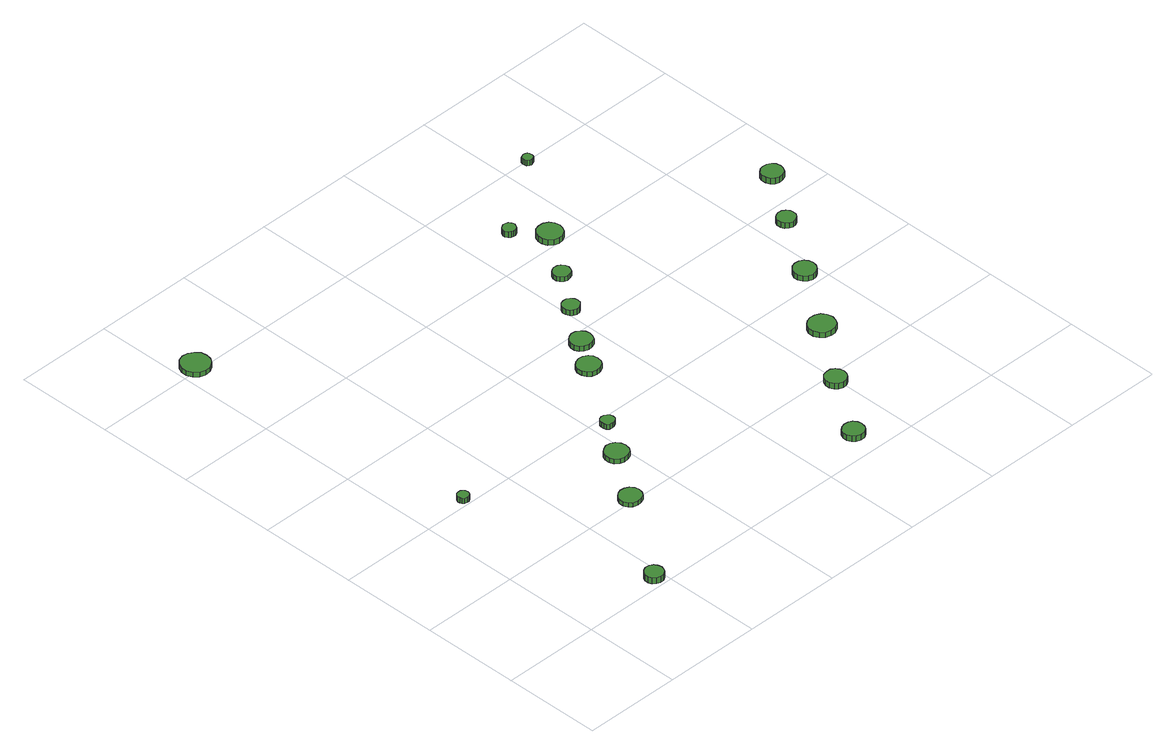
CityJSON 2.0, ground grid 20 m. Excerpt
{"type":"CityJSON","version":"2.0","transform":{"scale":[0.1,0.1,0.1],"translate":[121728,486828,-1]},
"CityObjects":{
"tree1":{"type":"SolitaryVegetationObject","attributes":{"function":"something"},"geometry":[{"type":"MultiSurface","lod":"1","boundaries":[[[0,1,2,3,4,5,6,7,8,9,10,11,12,13,14]],[[15,16,17,18,19,20,21,22,23,24,25,26,27,28,29]],[[0,29,28,1]],[[1,28,27,2]],[[2,27,26,3]],[[3,26,25,4]],[[4,25,24,5]],[[5,24,23,6]],[[6,23,22,7]],[[7,22,21,8]],[[8,21,20,9]],[[9,20,19,10]],[[10,19,18,11]],[[11,18,17,12]],[[12,17,16,13]],[[13,16,15,14]],[[14,15,29,0]]]}]},
"tree2":{"type":"SolitaryVegetationObject","attributes":{"function":"something"},"geometry":[{"type":"MultiSurface","lod":"1","boundaries":[[[30,31,32,33,34,35,36,37,38,39,40,41,42,43,44]],[[45,46,47,48,49,50,51,52,53,54,55,56,57,58,59]],[[30,59,58,31]],[[31,58,57,32]],[[32,57,56,33]],[[33,56,55,34]],[[34,55,54,35]],[[35,54,53,36]],[[36,53,52,37]],[[37,52,51,38]],[[38,51,50,39]],[[39,50,49,40]],[[40,49,48,41]],[[41,48,47,42]],[[42,47,46,43]],[[43,46,45,44]],[[44,45,59,30]]]}]},
"tree3":{"type":"SolitaryVegetationObject","attributes":{"function":"something"},"geometry":[{"type":"MultiSurface","lod":"1","boundaries":[[[60,61,62,63,64,65,66,67,68,69,70,71,72,73,74]],[[75,76,77,78,79,80,81,82,83,84,85,86,87,88,89]],[[60,89,88,61]],[[61,88,87,62]],[[62,87,86,63]],[[63,86,85,64]],[[64,85,84,65]],[[65,84,83,66]],[[66,83,82,67]],[[67,82,81,68]],[[68,81,80,69]],[[69,80,79,70]],[[70,79,78,71]],[[71,78,77,72]],[[72,77,76,73]],[[73,76,75,74]],[[74,75,89,60]]]}]},
"tree4":{"type":"SolitaryVegetationObject","attributes":{"function":"something"},"geometry":[{"type":"MultiSurface","lod":"1","boundaries":[[[90,91,92,93,94,95,96,97,98,99,100,101,102,103,104]],[[105,106,107,108,109,110,111,112,113,114,115,116,117,118,119]],[[90,119,118,91]],[[91,118,117,92]],[[92,117,116,93]],[[93,116,115,94]],[[94,115,114,95]],[[95,114,113,96]],[[96,113,112,97]],[[97,112,111,98]],[[98,111,110,99]],[[99,110,109,100]],[[100,109,108,101]],[[101,108,107,102]],[[102,107,106,103]],[[103,106,105,104]],[[104,105,119,90]]]}]},
"tree5":{"type":"SolitaryVegetationObject","attributes":{"function":"something"},"geometry":[{"type":"MultiSurface","lod":"1","boundaries":[[[120,121,122,123,124,125,126,127,128,129,130,131,132,133,134]],[[135,136,137,138,139,140,141,142,143,144,145,146,147,148,149]],[[120,149,148,121]],[[121,148,147,122]],[[122,147,146,123]],[[123,146,145,124]],[[124,145,144,125]],[[125,144,143,126]],[[126,143,142,127]],[[127,142,141,128]],[[128,141,140,129]],[[129,140,139,130]],[[130,139,138,131]],[[131,138,137,132]],[[132,137,136,133]],[[133,136,135,134]],[[134,135,149,120]]]}]},
"tree6":{"type":"SolitaryVegetationObject","attributes":{"function":"something"},"geometry":[{"type":"MultiSurface","lod":"1","boundaries":[[[150,151,152,153,154,155,156,157,158,159,160,161,162,163,164]],[[165,166,167,168,169,170,171,172,173,174,175,176,177,178,179]],[[150,179,178,151]],[[151,178,177,152]],[[152,177,176,153]],[[153,176,175,154]],[[154,175,174,155]],[[155,174,173,156]],[[156,173,172,157]],[[157,172,171,158]],[[158,171,170,159]],[[159,170,169,160]],[[160,169,168,161]],[[161,168,167,162]],[[162,167,166,163]],[[163,166,165,164]],[[164,165,179,150]]]}]},
"tree7":{"type":"SolitaryVegetationObject","attributes":{"function":"something"},"geometry":[{"type":"MultiSurface","lod":"1","boundaries":[[[180,181,182,183,184,185,186,187,188,189,190,191,192,193,194]],[[195,196,197,198,199,200,201,202,203,204,205,206,207,208,209]],[[180,209,208,181]],[[181,208,207,182]],[[182,207,206,183]],[[183,206,205,184]],[[184,205,204,185]],[[185,204,203,186]],[[186,203,202,187]],[[187,202,201,188]],[[188,201,200,189]],[[189,200,199,190]],[[190,199,198,191]],[[191,198,197,192]],[[192,197,196,193]],[[193,196,195,194]],[[194,195,209,180]]]}]},
"tree8":{"type":"SolitaryVegetationObject","attributes":{"function":"something"},"geometry":[{"type":"MultiSurface","lod":"1","boundaries":[[[210,211,212,213,214,215,216,217,218,219,220,221,222,223,224]],[[225,226,227,228,229,230,231,232,233,234,235,236,237,238,239]],[[210,239,238,211]],[[211,238,237,212]],[[212,237,236,213]],[[213,236,235,214]],[[214,235,234,215]],[[215,234,233,216]],[[216,233,232,217]],[[217,232,231,218]],[[218,231,230,219]],[[219,230,229,220]],[[220,229,228,221]],[[221,228,227,222]],[[222,227,226,223]],[[223,226,225,224]],[[224,225,239,210]]]}]},
"tree9":{"type":"SolitaryVegetationObject","attributes":{"function":"something"},"geometry":[{"type":"MultiSurface","lod":"1","boundaries":[[[240,241,242,243,244,245,246,247,248,249,250,251,252,253,254]],[[255,256,257,258,259,260,261,262,263,264,265,266,267,268,269]],[[240,269,268,241]],[[241,268,267,242]],[[242,267,266,243]],[[243,266,265,244]],[[244,265,264,245]],[[245,264,263,246]],[[246,263,262,247]],[[247,262,261,248]],[[248,261,260,249]],[[249,260,259,250]],[[250,259,258,251]],[[251,258,257,252]],[[252,257,256,253]],[[253,256,255,254]],[[254,255,269,240]]]}]},
"tree10":{"type":"SolitaryVegetationObject","attributes":{"function":"something"},"geometry":[{"type":"MultiSurface","lod":"1","boundaries":[[[270,271,272,273,274,275,276,277,278,279,280,281,282,283,284]],[[285,286,287,288,289,290,291,292,293,294,295,296,297,298,299]],[[270,299,298,271]],[[271,298,297,272]],[[272,297,296,273]],[[273,296,295,274]],[[274,295,294,275]],[[275,294,293,276]],[[276,293,292,277]],[[277,292,291,278]],[[278,291,290,279]],[[279,290,289,280]],[[280,289,288,281]],[[281,288,287,282]],[[282,287,286,283]],[[283,286,285,284]],[[284,285,299,270]]]}]},
"tree11":{"type":"SolitaryVegetationObject","attributes":{"function":"something"},"geometry":[{"type":"MultiSurface","lod":"1","boundaries":[[[300,301,302,303,304,305,306,307,308,309,310,311,312,313,314]],[[315,316,317,318,319,320,321,322,323,324,325,326,327,328,329]],[[300,329,328,301]],[[301,328,327,302]],[[302,327,326,303]],[[303,326,325,304]],[[304,325,324,305]],[[305,324,323,306]],[[306,323,322,307]],[[307,322,321,308]],[[308,321,320,309]],[[309,320,319,310]],[[310,319,318,311]],[[311,318,317,312]],[[312,317,316,313]],[[313,316,315,314]],[[314,315,329,300]]]}]},
"tree12":{"type":"SolitaryVegetationObject","attributes":{"function":"something"},"geometry":[{"type":"MultiSurface","lod":"1","boundaries":[[[330,331,332,333,334,335,336,337,338,339,340,341,342,343,344]],[[345,346,347,348,349,350,351,352,353,354,355,356,357,358,359]],[[330,359,358,331]],[[331,358,357,332]],[[332,357,356,333]],[[333,356,355,334]],[[334,355,354,335]],[[335,354,353,336]],[[336,353,352,337]],[[337,352,351,338]],[[338,351,350,339]],[[339,350,349,340]],[[340,349,348,341]],[[341,348,347,342]],[[342,347,346,343]],[[343,346,345,344]],[[344,345,359,330]]]}]},
"tree13":{"type":"SolitaryVegetationObject","attributes":{"function":"something"},"geometry":[{"type":"MultiSurface","lod":"1","boundaries":[[[360,361,362,363,364,365,366,367,368,369,370,371,372,373,374]],[[375,376,377,378,379,380,381,382,383,384,385,386,387,388,389]],[[360,389,388,361]],[[361,388,387,362]],[[362,387,386,363]],[[363,386,385,364]],[[364,385,384,365]],[[365,384,383,366]],[[366,383,382,367]],[[367,382,381,368]],[[368,381,380,369]],[[369,380,379,370]],[[370,379,378,371]],[[371,378,377,372]],[[372,377,376,373]],[[373,376,375,374]],[[374,375,389,360]]]}]},
"tree14":{"type":"SolitaryVegetationObject","attributes":{"function":"something"},"geometry":[{"type":"MultiSurface","lod":"1","boundaries":[[[390,391,392,393,394,395,396,397,398,399,400,401,402,403,404]],[[405,406,407,408,409,410,411,412,413,414,415,416,417,418,419]],[[390,419,418,391]],[[391,418,417,392]],[[392,417,416,393]],[[393,416,415,394]],[[394,415,414,395]],[[395,414,413,396]],[[396,413,412,397]],[[397,412,411,398]],[[398,411,410,399]],[[399,410,409,400]],[[400,409,408,401]],[[401,408,407,402]],[[402,407,406,403]],[[403,406,405,404]],[[404,405,419,390]]]}]},
"tree15":{"type":"SolitaryVegetationObject","attributes":{"function":"something"},"geometry":[{"type":"MultiSurface","lod":"1","boundaries":[[[420,421,422,423,424,425,426,427,428,429,430,431,432,433,434]],[[435,436,437,438,439,440,441,442,443,444,445,446,447,448,449]],[[420,449,448,421]],[[421,448,447,422]],[[422,447,446,423]],[[423,446,445,424]],[[424,445,444,425]],[[425,444,443,426]],[[426,443,442,427]],[[427,442,441,428]],[[428,441,440,429]],[[429,440,439,430]],[[430,439,438,431]],[[431,438,437,432]],[[432,437,436,433]],[[433,436,435,434]],[[434,435,449,420]]]}]},
"tree16":{"type":"SolitaryVegetationObject","attributes":{"function":"something"},"geometry":[{"type":"MultiSurface","lod":"1","boundaries":[[[450,451,452,453,454,455,456,457,458,459,460,461,462,463,464]],[[465,466,467,468,469,470,471,472,473,474,475,476,477,478,479]],[[450,479,478,451]],[[451,478,477,452]],[[452,477,476,453]],[[453,476,475,454]],[[454,475,474,455]],[[455,474,473,456]],[[456,473,472,457]],[[457,472,471,458]],[[458,471,470,459]],[[459,470,469,460]],[[460,469,468,461]],[[461,468,467,462]],[[462,467,466,463]],[[463,466,465,464]],[[464,465,479,450]]]}]},
"tree17":{"type":"SolitaryVegetationObject","attributes":{"function":"something"},"geometry":[{"type":"MultiSurface","lod":"1","boundaries":[[[480,481,482,483,484,485,486,487,488,489,490,491,492,493,494]],[[495,496,497,498,499,500,501,502,503,504,505,506,507,508,509]],[[480,509,508,481]],[[481,508,507,482]],[[482,507,506,483]],[[483,506,505,484]],[[484,505,504,485]],[[485,504,503,486]],[[486,503,502,487]],[[487,502,501,488]],[[488,501,500,489]],[[489,500,499,490]],[[490,499,498,491]],[[491,498,497,492]],[[492,497,496,493]],[[493,496,495,494]],[[494,495,509,480]]]}]},
"tree18":{"type":"SolitaryVegetationObject","attributes":{"function":"something"},"geometry":[{"type":"MultiSurface","lod":"1","boundaries":[[[510,511,512,513,514,515,516,517,518,519,520,521,522,523,524]],[[525,526,527,528,529,530,531,532,533,534,535,536,537,538,539]],[[510,539,538,511]],[[511,538,537,512]],[[512,537,536,513]],[[513,536,535,514]],[[514,535,534,515]],[[515,534,533,516]],[[516,533,532,517]],[[517,532,531,518]],[[518,531,530,519]],[[519,530,529,520]],[[520,529,528,521]],[[521,528,527,522]],[[522,527,526,523]],[[523,526,525,524]],[[524,525,539,510]]]}]},
"tree19":{"type":"SolitaryVegetationObject","attributes":{"function":"something"},"geometry":[{"type":"MultiSurface","lod":"1","boundaries":[[[540,541,542,543,544,545,546,547,548,549,550,551,552,553,554]],[[555,556,557,558,559,560,561,562,563,564,565,566,567,568,569]],[[540,569,568,541]],[[541,568,567,542]],[[542,567,566,543]],[[543,566,565,544]],[[544,565,564,545]],[[545,564,563,546]],[[546,563,562,547]],[[547,562,561,548]],[[548,561,560,549]],[[549,560,559,550]],[[550,559,558,551]],[[551,558,557,552]],[[552,557,556,553]],[[553,556,555,554]],[[554,555,569,540]]]}]}
},
"vertices":[
[199,22,21],[197,30,21],[193,36,21],[186,40,21],[178,41,21],[171,38,21],[165,33,21],[162,26,21],[162,18,21],[165,11,21],[171,6,21],[178,4,21],[186,4,21],[193,8,21],[197,15,21],[197,15,8],[193,8,8],[186,4,8],[178,4,8],[171,6,8],[165,11,8],[162,18,8],[162,26,8],[165,33,8],[171,38,8],[178,41,8],[186,40,8],[193,36,8],[197,30,8],[199,22,8],
[110,412,21],[109,417,21],[107,420,21],[103,423,21],[98,423,21],[93,422,21],[90,419,21],[88,414,21],[88,410,21],[90,405,21],[93,402,21],[98,401,21],[103,401,21],[107,404,21],[109,407,21],[109,407,9],[107,404,9],[103,401,9],[98,401,9],[93,402,9],[90,405,9],[88,410,9],[88,414,9],[90,419,9],[93,422,9],[98,423,9],[103,423,9],[107,420,9],[109,417,9],[110,412,9],
[64,1009,17],[62,1021,17],[54,1030,17],[44,1036,17],[32,1038,17],[21,1034,17],[12,1026,17],[7,1015,17],[7,1003,17],[12,992,17],[21,984,17],[32,980,17],[44,981,17],[54,987,17],[62,997,17],[62,997,7],[54,987,7],[44,981,7],[32,980,7],[21,984,7],[12,992,7],[7,1003,7],[7,1015,7],[12,1026,7],[21,1034,7],[32,1038,7],[44,1036,7],[54,1030,7],[62,1021,7],[64,1009,7],
[331,207,15],[329,216,15],[323,224,15],[315,228,15],[306,229,15],[297,226,15],[290,220,15],[286,212,15],[286,202,15],[290,194,15],[297,188,15],[306,185,15],[315,186,15],[323,190,15],[329,198,15],[329,198,6],[323,190,6],[315,186,6],[306,185,6],[297,188,6],[290,194,6],[286,202,6],[286,212,6],[290,220,6],[297,226,6],[306,229,6],[315,228,6],[323,224,6],[329,216,6],[331,207,6],
[402,310,16],[400,320,16],[394,328,16],[386,333,16],[376,334,16],[367,330,16],[359,324,16],[355,315,16],[355,305,16],[359,296,16],[367,290,16],[376,287,16],[386,288,16],[394,292,16],[400,300,16],[400,300,6],[394,292,6],[386,288,6],[376,287,6],[367,290,6],[359,296,6],[355,305,6],[355,315,6],[359,324,6],[367,330,6],[376,334,6],[386,333,6],[394,328,6],[400,320,6],[402,310,6],
[443,382,17],[442,388,17],[438,392,17],[433,395,17],[428,396,17],[422,394,17],[418,390,17],[416,385,17],[416,379,17],[418,374,17],[422,370,17],[428,369,17],[433,369,17],[438,372,17],[442,376,17],[442,376,6],[438,372,6],[433,369,6],[428,369,6],[422,370,6],[418,374,6],[416,379,6],[416,385,6],[418,390,6],[422,394,6],[428,396,6],[433,395,6],[438,392,6],[442,388,6],[443,382,6],
[541,516,16],[539,526,16],[534,533,16],[525,538,16],[516,539,16],[506,536,16],[499,530,16],[495,521,16],[495,511,16],[499,502,16],[506,496,16],[516,493,16],[525,494,16],[534,499,16],[539,506,16],[539,506,6],[534,499,6],[525,494,6],[516,493,6],[506,496,6],[499,502,6],[495,511,6],[495,521,6],[499,530,6],[506,536,6],[516,539,6],[525,538,6],[534,533,6],[539,526,6],[541,516,6],
[732,54,20],[730,63,20],[725,70,20],[718,74,20],[709,75,20],[700,72,20],[694,67,20],[690,59,20],[690,50,20],[694,42,20],[700,36,20],[709,33,20],[718,34,20],[725,38,20],[730,45,20],[730,45,8],[725,38,8],[718,34,8],[709,33,8],[700,36,8],[694,42,8],[690,50,8],[690,59,8],[694,67,8],[700,72,8],[709,75,8],[718,74,8],[725,70,8],[730,63,8],[732,54,8],
[580,574,17],[578,583,17],[573,590,17],[565,595,17],[556,596,17],[547,593,17],[540,587,17],[536,578,17],[536,569,17],[540,561,17],[547,555,17],[556,552,17],[565,553,17],[573,557,17],[578,565,17],[578,565,6],[573,557,6],[565,553,6],[556,552,6],[547,555,6],[540,561,6],[536,569,6],[536,578,6],[540,587,6],[547,593,6],[556,596,6],[565,595,6],[573,590,6],[578,583,6],[580,574,6],
[630,653,18],[629,660,18],[624,666,18],[618,670,18],[611,670,18],[604,668,18],[599,663,18],[596,657,18],[596,650,18],[599,643,18],[604,639,18],[611,636,18],[618,637,18],[624,641,18],[629,646,18],[629,646,6],[624,641,6],[618,637,6],[611,636,6],[604,639,6],[599,643,6],[596,650,6],[596,657,6],[599,663,6],[604,668,6],[611,670,6],[618,670,6],[624,666,6],[629,660,6],[630,653,6],
[816,180,19],[814,189,19],[809,196,19],[802,201,19],[793,201,19],[784,199,19],[778,193,19],[774,185,19],[774,176,19],[778,168,19],[784,162,19],[793,159,19],[802,160,19],[809,165,19],[814,172,19],[814,172,7],[809,165,7],[802,160,7],[793,159,7],[784,162,7],[778,168,7],[774,176,7],[774,185,7],[778,193,7],[784,199,7],[793,201,7],[802,201,7],[809,196,7],[814,189,7],[816,180,7],
[687,732,16],[685,739,16],[681,745,16],[675,748,16],[667,749,16],[661,747,16],[655,742,16],[652,736,16],[652,728,16],[655,722,16],[661,717,16],[667,715,16],[675,716,16],[681,719,16],[685,725,16],[685,725,6],[681,719,6],[675,716,6],[667,715,6],[661,717,6],[655,722,6],[652,728,6],[652,736,6],[655,742,6],[661,747,6],[667,749,6],[675,748,6],[681,745,6],[685,739,6],[687,732,6],
[703,881,19],[701,886,19],[698,891,19],[693,893,19],[688,894,19],[683,892,19],[679,889,19],[676,884,19],[676,878,19],[679,873,19],[683,870,19],[688,868,19],[693,868,19],[698,871,19],[701,876,19],[701,876,6],[698,871,6],[693,868,6],[688,868,6],[683,870,6],[679,873,6],[676,878,6],[676,884,6],[679,889,6],[683,892,6],[688,894,6],[693,893,6],[698,891,6],[701,886,6],[703,881,6],
[909,301,20],[906,312,20],[900,321,20],[890,326,20],[880,327,20],[869,324,20],[861,317,20],[856,307,20],[856,296,20],[861,286,20],[869,278,20],[880,275,20],[890,276,20],[900,281,20],[906,290,20],[906,290,8],[900,281,8],[890,276,8],[880,275,8],[869,278,8],[861,286,8],[856,296,8],[856,307,8],[861,317,8],[869,324,8],[880,327,8],[890,326,8],[900,321,8],[906,312,8],[909,301,8],
[758,824,17],[756,834,17],[750,843,17],[741,848,17],[731,849,17],[721,846,17],[713,839,17],[709,829,17],[709,819,17],[713,809,17],[721,802,17],[731,799,17],[741,800,17],[750,805,17],[756,814,17],[756,814,5],[750,805,5],[741,800,5],[731,799,5],[721,802,5],[713,809,5],[709,819,5],[709,829,5],[713,839,5],[721,846,5],[731,849,5],[741,848,5],[750,843,5],[756,834,5],[758,824,5],
[993,431,20],[991,440,20],[986,447,20],[978,452,20],[969,453,20],[960,450,20],[953,444,20],[949,435,20],[949,426,20],[953,418,20],[960,411,20],[969,408,20],[978,409,20],[986,414,20],[991,422,20],[991,422,8],[986,414,8],[978,409,8],[969,408,8],[960,411,8],[953,418,8],[949,426,8],[949,435,8],[953,444,8],[960,450,8],[969,453,8],[978,452,8],[986,447,8],[991,440,8],[993,431,8],
[861,994,21],[860,999,21],[858,1002,21],[854,1004,21],[850,1005,21],[846,1003,21],[842,1001,21],[841,997,21],[841,992,21],[842,988,21],[846,985,21],[850,984,21],[854,985,21],[858,987,21],[860,990,21],[860,990,9],[858,987,9],[854,985,9],[850,984,9],[846,985,9],[842,988,9],[841,992,9],[841,997,9],[842,1001,9],[846,1003,9],[850,1005,9],[854,1004,9],[858,1002,9],[860,999,9],[861,994,9],
[1069,555,20],[1068,562,20],[1063,568,20],[1057,572,20],[1049,573,20],[1042,571,20],[1036,566,20],[1033,559,20],[1033,551,20],[1036,544,20],[1042,539,20],[1049,536,20],[1057,537,20],[1063,541,20],[1068,547,20],[1068,547,8],[1063,541,8],[1057,537,8],[1049,536,8],[1042,539,8],[1036,544,8],[1033,551,8],[1033,559,8],[1036,566,8],[1042,571,8],[1049,573,8],[1057,572,8],[1063,568,8],[1068,562,8],[1069,555,8],
[1146,662,20],[1144,671,20],[1139,678,20],[1131,682,20],[1122,683,20],[1114,681,20],[1107,675,20],[1104,667,20],[1104,658,20],[1107,650,20],[1114,644,20],[1122,641,20],[1131,642,20],[1139,646,20],[1144,654,20],[1144,654,7],[1139,646,7],[1131,642,7],[1122,641,7],[1114,644,7],[1107,650,7],[1104,658,7],[1104,667,7],[1107,675,7],[1114,681,7],[1122,683,7],[1131,682,7],[1139,678,7],[1144,671,7],[1146,662,7]
]}
